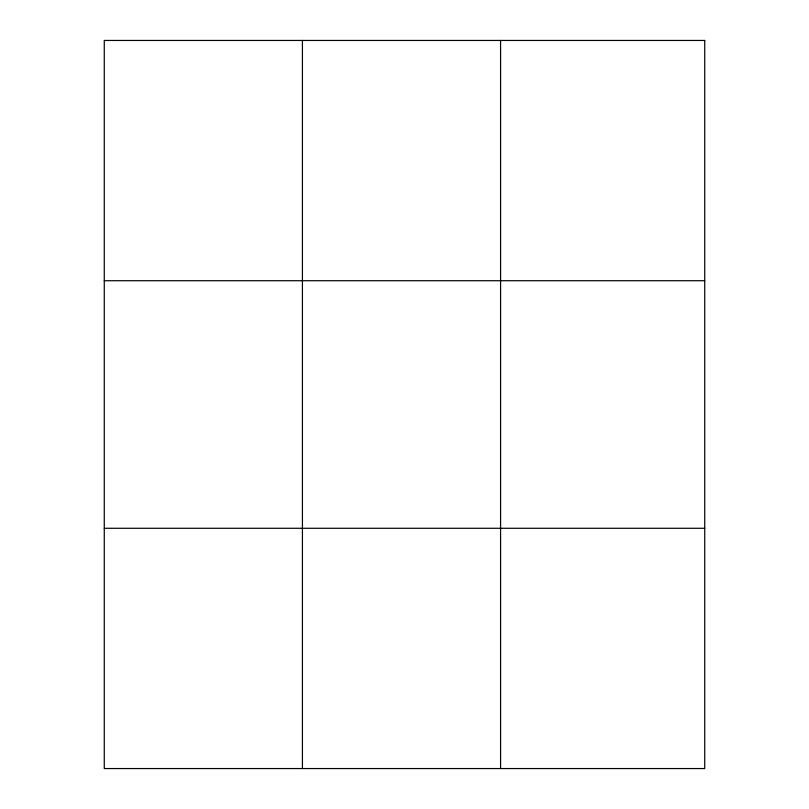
<?xml version="1.0" encoding="UTF-8"?>
<svg xmlns="http://www.w3.org/2000/svg" width="809" height="809" viewBox="0 0 809 809"><rect width="100%" height="100%" fill="white"/><g stroke="black" fill="none" stroke-linecap="round" stroke-linejoin="round"><path stroke-width="1.21" d="M302.424 40.45L302.424 768.55M500.579 40.45L500.579 768.55M104.27 280.723L704.73 280.723M104.27 528.277L704.73 528.277M704.73 40.45L704.73 768.55L104.27 768.55L104.27 40.45L704.73 40.45"/></g></svg>
